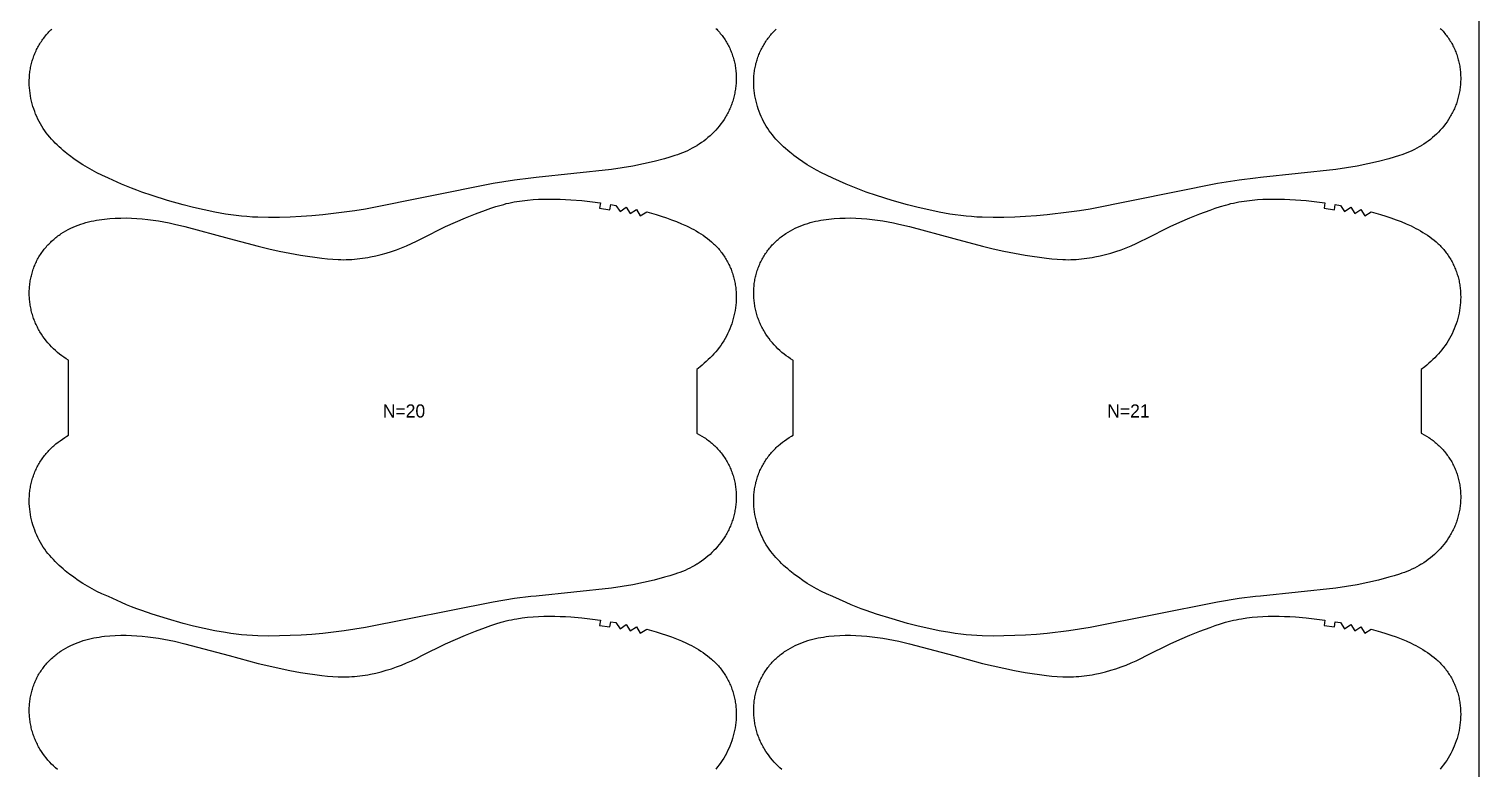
# Model space of a CAD drawing. Header units: inches. Extents: x 1 to 1936, y -76 to 1061.
# Drawn here: x 1384 to 1936, y 206 to 487 of the extents above; entities that cross this region are included whole.
import ezdxf

# ---------------------------------------------------------------- set-up
doc = ezdxf.new("R2010")
doc.units = ezdxf.units.IN

msp = doc.modelspace()

# ---------------------------------------------------------------- linework, layer by layer
at = {"layer": '1'}
for points in [[(1.472, -76.1778), (1936.299, -76.1778), (1936.299, 1060.5025), (1.472, 1060.5025), (1.472, -76.1778)], [(1495.5219, 399.9852), (1497.5751, 399.7674), (1499.6325, 399.6002), (1501.6929, 399.4949), (1502.7239, 399.469), (1503.755, 399.4628), (1504.7862, 399.4776), (1505.817, 399.5132), (1506.8471, 399.5693), (1507.8761, 399.6455), (1508.9035, 399.7414), (1509.9291, 399.8568), (1510.9522, 399.9913), (1511.9727, 400.1444), (1512.9901, 400.3158), (1514.0042, 400.5051), (1516.0221, 400.9351), (1518.0255, 401.4301), (1520.0134, 401.986), (1521.9844, 402.5994), (1523.9364, 403.2701), (1525.8671, 403.9986), (1527.7741, 404.7855), (1529.6562, 405.6289), (1531.5184, 406.5172), (1533.6049, 407.5625), (1542.5896, 412.0636), (1546.3455, 413.7738), (1550.1475, 415.3806), (1553.9845, 416.8992), (1557.8551, 418.333), (1559.8038, 419.0155), (1561.7642, 419.6622), (1563.7391, 420.2581), (1564.733, 420.5324), (1565.7316, 420.7886), (1566.7353, 421.0251), (1567.7436, 421.2422), (1568.7561, 421.4403), (1569.7722, 421.6199), (1571.8137, 421.9263), (1573.8642, 422.1657), (1575.9201, 422.3428), (1577.9799, 422.4637), (1580.0423, 422.5348), (1582.1059, 422.5625), (1584.1697, 422.552), (1586.2328, 422.5042), (1588.2945, 422.4187), (1590.3542, 422.2952), (1594.4655, 421.9396), (1598.5664, 421.4699), (1601.5565, 421.074), (1601.5577, 421.0738), (1601.2809, 419.09), (1605.1959, 418.5034), (1605.513, 420.4781), (1607.4858, 420.1501), (1609.0915, 417.8323), (1611.4191, 419.4228), (1612.9599, 417.0634), (1615.3303, 418.586), (1616.7961, 416.1803), (1619.2135, 417.6271), (1622.821, 416.6183), (1624.7957, 416.0166), (1626.758, 415.3767), (1628.7046, 414.6922), (1630.632, 413.9566), (1632.5365, 413.1638), (1634.4138, 412.3085), (1635.3408, 411.8559), (1636.2594, 411.386), (1637.1689, 410.898), (1638.0688, 410.3913), (1638.9582, 409.8654), (1639.8354, 409.319), (1640.6984, 408.7509), (1641.545, 408.1601), (1642.3733, 407.5452), (1643.1813, 406.9051), (1643.9668, 406.2386), (1644.3505, 405.895), (1644.7278, 405.5445), (1645.0986, 405.1867), (1645.4626, 404.8219), (1645.8197, 404.4503), (1646.1699, 404.0718), (1646.513, 403.6868), (1646.8489, 403.2954), (1647.1774, 402.8977), (1647.4986, 402.4938), (1647.8122, 402.084), (1648.1181, 401.6683), (1648.4162, 401.247), (1648.7064, 400.8201), (1648.9887, 400.3879), (1649.2628, 399.9504), (1649.5286, 399.5079), (1649.7861, 399.0605), (1650.0351, 398.6083), (1650.2756, 398.1516), (1650.5074, 397.6904), (1650.7306, 397.225), (1650.9449, 396.7555), (1651.1505, 396.2821), (1651.3471, 395.805), (1651.5347, 395.3243), (1651.7133, 394.8402), (1651.8827, 394.3529), (1652.0429, 393.8625), (1652.1938, 393.3693), (1652.3353, 392.8734), (1652.4674, 392.3749), (1652.5901, 391.874), (1652.7031, 391.371), (1652.8065, 390.8659), (1652.9003, 390.359), (1652.9846, 389.8504), (1653.0594, 389.3402), (1653.1249, 388.8288), (1653.1811, 388.3161), (1653.2281, 387.8025), (1653.2659, 387.288), (1653.2946, 386.7729), (1653.3143, 386.2573), (1653.327, 385.2253), (1653.3045, 384.1934), (1653.2474, 383.163), (1653.1562, 382.1353), (1653.0315, 381.1114), (1652.8739, 380.092), (1652.6837, 379.0781), (1652.4617, 378.0705), (1652.2082, 377.0701), (1651.9238, 376.0777), (1651.6091, 375.0941), (1651.2644, 374.1205), (1650.8899, 373.1578), (1650.4857, 372.2075), (1650.0516, 371.2708), (1649.5879, 370.349), (1649.0945, 369.4434), (1648.5713, 368.5552), (1648.0186, 367.6858), (1647.4366, 366.8361), (1646.8268, 366.006), (1646.1912, 365.1949), (1645.5316, 364.4022), (1644.8499, 363.6276), (1644.148, 362.8704), (1643.4278, 362.1302), (1642.6912, 361.4064), (1641.9398, 360.6986), (1641.1746, 360.0062), (1640.3962, 359.3288), (1639.6055, 358.6659), (1638.327, 357.6492), (1638.327, 333.4023), (1638.4749, 333.3278), (1639.3808, 332.8335), (1640.27, 332.3092), (1641.1408, 331.7549), (1641.5689, 331.4667), (1641.9918, 331.171), (1642.4094, 330.8679), (1642.8215, 330.5575), (1643.228, 330.2398), (1643.6285, 329.9147), (1644.0229, 329.5824), (1644.4111, 329.2428), (1644.7929, 328.896), (1645.168, 328.542), (1645.5363, 328.1808), (1645.8977, 327.8126), (1646.2519, 327.4375), (1646.5989, 327.0557), (1646.9385, 326.6672), (1647.2705, 326.2723), (1647.5949, 325.871), (1647.9115, 325.4636), (1648.2201, 325.0501), (1648.5205, 324.6308), (1648.8127, 324.2056), (1649.0965, 323.7749), (1649.3718, 323.3387), (1649.6384, 322.8972), (1649.8962, 322.4505), (1650.1449, 321.9987), (1650.3846, 321.5421), (1650.6152, 321.0808), (1650.8365, 320.615), (1651.0486, 320.1448), (1651.2515, 319.6706), (1651.4451, 319.1925), (1651.6294, 318.7106), (1651.8043, 318.2253), (1651.9699, 317.7366), (1652.126, 317.2449), (1652.2726, 316.7502), (1652.4098, 316.2528), (1652.5375, 315.7528), (1652.6556, 315.2506), (1652.7641, 314.7462), (1652.863, 314.2399), (1652.9523, 313.7319), (1653.0319, 313.2223), (1653.1019, 312.7113), (1653.1625, 312.1991), (1653.2134, 311.6859), (1653.255, 311.1718), (1653.287, 310.6569), (1653.3097, 310.1416), (1653.323, 309.6258), (1653.327, 309.1099), (1653.3217, 308.5939), (1653.3071, 308.078), (1653.2832, 307.5625), (1653.2502, 307.0474), (1653.2081, 306.533), (1653.1568, 306.0194), (1653.0964, 305.5067), (1653.027, 304.9953), (1652.9485, 304.4851), (1652.8609, 303.9764), (1652.7643, 303.4695), (1652.6587, 302.9643), (1652.5441, 302.4612), (1652.4204, 301.9603), (1652.2878, 301.4618), (1652.1462, 300.9658), (1651.9957, 300.4725), (1651.8362, 299.9821), (1651.6677, 299.4947), (1651.4903, 299.0106), (1651.304, 298.5299), (1651.1088, 298.0528), (1650.9048, 297.5794), (1650.692, 297.1099), (1650.4706, 296.6443), (1650.2407, 296.1827), (1650.0026, 295.7253), (1649.7563, 295.2722), (1649.502, 294.8234), (1649.2399, 294.379), (1648.6928, 293.5039), (1648.116, 292.6477), (1647.5109, 291.8111), (1646.8787, 290.995), (1646.2204, 290.2001), (1645.5369, 289.4269), (1644.8292, 288.6761), (1644.098, 287.9482), (1643.3442, 287.2438), (1642.5686, 286.5634), (1641.772, 285.9077), (1640.9554, 285.2772), (1640.1195, 284.6724), (1639.2654, 284.0934), (1638.3941, 283.5404), (1638.327, 283.5005), (1637.5068, 283.0134), (1636.6045, 282.5125), (1635.6883, 282.0377), (1634.7592, 281.5893), (1633.8183, 281.1672), (1632.8667, 280.7712), (1631.9055, 280.3992), (1630.9359, 280.0486), (1629.959, 279.7172), (1627.9882, 279.1017), (1626.0023, 278.5329), (1622.0097, 277.4838), (1617.9917, 276.5456), (1613.9472, 275.7229), (1609.879, 275.0266), (1605.7918, 274.4588), (1577.0636, 271.3904), (1575.1248, 271.16), (1568.8677, 270.4165), (1560.7209, 269.0895), (1512.1524, 259.3978), (1508.0785, 258.738), (1503.9924, 258.1539), (1495.7966, 257.1731), (1491.6859, 256.8049), (1487.5684, 256.5214), (1483.4464, 256.3174), (1479.3209, 256.1941), (1475.1932, 256.16), (1471.0672, 256.2468), (1469.0062, 256.3466), (1466.9475, 256.4869), (1464.8922, 256.6688), (1462.8411, 256.8932), (1460.7951, 257.1602), (1458.7544, 257.4672), (1454.6902, 258.1874), (1450.6495, 259.028), (1446.6312, 259.9694), (1442.6337, 260.9965), (1436.7099, 262.6822), (1430.7743, 264.5492), (1426.8615, 265.8666), (1424.9199, 266.5652), (1422.9934, 267.3017), (1421.0843, 268.0813), (1419.1889, 268.8954), (1414.1675, 271.16), (1411.6604, 272.2907), (1409.8022, 273.1872), (1407.9705, 274.1337), (1407.0673, 274.6306), (1406.1731, 275.1437), (1404.4112, 276.2162), (1402.6846, 277.3464), (1400.9929, 278.5294), (1399.3369, 279.762), (1399, 280.0298), (1397.7214, 281.0464), (1396.9308, 281.7094), (1396.1524, 282.3868), (1395.3872, 283.0792), (1394.6358, 283.787), (1393.8991, 284.5108), (1393.1789, 285.251), (1392.4771, 286.0082), (1391.7954, 286.7828), (1391.1358, 287.5754), (1390.5002, 288.3866), (1389.8904, 289.2167), (1389.3084, 290.0664), (1388.7556, 290.9358), (1388.2325, 291.8239), (1387.7391, 292.7296), (1387.2753, 293.6514), (1386.8413, 294.5881), (1386.4371, 295.5384), (1386.0626, 296.501), (1385.7179, 297.4747), (1385.4032, 298.4582), (1385.1188, 299.4507), (1384.8653, 300.4511), (1384.6432, 301.4587), (1384.4531, 302.4726), (1384.2955, 303.492), (1384.1708, 304.5159), (1384.0796, 305.5436), (1384.0225, 306.574), (1384, 307.6059), (1384.0127, 308.6379), (1384.0324, 309.1535), (1384.0611, 309.6686), (1384.0989, 310.1831), (1384.1459, 310.6967), (1384.2021, 311.2093), (1384.2676, 311.7208), (1384.3424, 312.2309), (1384.4267, 312.7396), (1384.5205, 313.2465), (1384.6239, 313.7516), (1384.7369, 314.2546), (1384.8595, 314.7555), (1384.9917, 315.2539), (1385.1332, 315.7499), (1385.2841, 316.2431), (1385.4443, 316.7335), (1385.6137, 317.2208), (1385.7923, 317.7049), (1385.9799, 318.1856), (1386.1765, 318.6627), (1386.382, 319.1361), (1386.5964, 319.6056), (1386.8196, 320.071), (1387.0514, 320.5322), (1387.2919, 320.9889), (1387.5409, 321.4411), (1387.7984, 321.8885), (1388.0642, 322.331), (1388.3383, 322.7685), (1388.6205, 323.2007), (1388.9108, 323.6275), (1389.2089, 324.0489), (1389.5148, 324.4645), (1389.8284, 324.8744), (1390.1495, 325.2782), (1390.4781, 325.676), (1390.814, 326.0674), (1391.1571, 326.4524), (1391.5072, 326.8309), (1391.8644, 327.2025), (1392.2284, 327.5673), (1392.5991, 327.925), (1392.9765, 328.2756), (1393.3602, 328.6192), (1394.1457, 329.2857), (1394.9536, 329.9258), (1395.7819, 330.5406), (1396.6286, 331.1315), (1397.4916, 331.6995), (1398.3688, 332.246), (1399, 332.6192), (1399, 361.1199), (1398.9328, 361.1598), (1398.0616, 361.7128), (1397.2075, 362.2918), (1396.3716, 362.8966), (1395.555, 363.5271), (1394.7584, 364.1829), (1393.9828, 364.8632), (1393.229, 365.5676), (1392.4978, 366.2955), (1391.7901, 367.0463), (1391.1066, 367.8195), (1390.4483, 368.6144), (1389.816, 369.4305), (1389.2109, 370.2671), (1388.6342, 371.1233), (1388.0871, 371.9984), (1387.8249, 372.4428), (1387.5707, 372.8916), (1387.3244, 373.3448), (1387.0863, 373.8022), (1386.8564, 374.2637), (1386.635, 374.7293), (1386.4222, 375.1988), (1386.2181, 375.6722), (1386.0229, 376.1493), (1385.8367, 376.63), (1385.6593, 377.1141), (1385.4908, 377.6015), (1385.3313, 378.0919), (1385.1808, 378.5852), (1385.0392, 379.0812), (1384.9065, 379.5797), (1384.7829, 380.0806), (1384.6683, 380.5837), (1384.5627, 381.0889), (1384.4661, 381.5959), (1384.3785, 382.1045), (1384.3, 382.6147), (1384.2306, 383.1262), (1384.1702, 383.6388), (1384.1189, 384.1524), (1384.0768, 384.6668), (1384.0437, 385.1819), (1384.0199, 385.6975), (1384.0053, 386.2133), (1384, 386.7293), (1384.004, 387.2452), (1384.0173, 387.761), (1384.0399, 388.2764), (1384.072, 388.7912), (1384.1135, 389.3053), (1384.1645, 389.8186), (1384.225, 390.3307), (1384.2951, 390.8417), (1384.3747, 391.3513), (1384.464, 391.8593), (1384.5629, 392.3656), (1384.6714, 392.87), (1384.7895, 393.3722), (1384.9172, 393.8722), (1385.0543, 394.3696), (1385.201, 394.8643), (1385.3571, 395.356), (1385.5227, 395.8447), (1385.6976, 396.3301), (1385.8819, 396.8119), (1386.0755, 397.29), (1386.2783, 397.7643), (1386.4905, 398.2344), (1386.7118, 398.7002), (1386.9424, 399.1615), (1387.182, 399.6182), (1387.4308, 400.0699), (1387.6886, 400.5166), (1387.9552, 400.9581), (1388.2304, 401.3943), (1388.5142, 401.825), (1388.8065, 402.2502), (1389.1069, 402.6695), (1389.4155, 403.083), (1389.7321, 403.4904), (1390.0564, 403.8917), (1390.3885, 404.2866), (1390.7281, 404.6751), (1391.0751, 405.0569), (1391.4293, 405.432), (1391.7907, 405.8002), (1392.159, 406.1614), (1392.5341, 406.5154), (1392.9158, 406.8622), (1393.304, 407.2018), (1393.6985, 407.5341), (1394.099, 407.8592), (1394.5054, 408.1769), (1394.9176, 408.4873), (1395.3352, 408.7904), (1395.7581, 409.0861), (1396.1862, 409.3743), (1397.057, 409.9286), (1397.9462, 410.453), (1398.8521, 410.9472), (1399.7734, 411.4113), (1400.7089, 411.8455), (1401.6574, 412.2504), (1402.6178, 412.6264), (1403.5891, 412.974), (1404.57, 413.2937), (1405.5594, 413.5859), (1406.5562, 413.8512), (1407.5594, 414.0901), (1408.5683, 414.3038), (1409.582, 414.4936), (1410.6001, 414.6608), (1411.6218, 414.8067), (1412.6464, 414.9326), (1414.702, 415.1295), (1416.7622, 415.2606), (1418.8247, 415.3286), (1420.8879, 415.3348), (1422.9502, 415.2806), (1425.0101, 415.1677), (1427.0667, 415.0002), (1429.1191, 414.7827), (1431.1666, 414.5197), (1433.2082, 414.2149), (1435.243, 413.8683), (1437.2696, 413.4792), (1439.2871, 413.0467), (1443.295, 412.0648), (1460.1772, 407.5625), (1471.2113, 404.6198), (1475.2236, 403.6519), (1479.2527, 402.7563), (1483.2983, 401.939), (1487.3583, 401.1974), (1495.5219, 399.9852)], [(1771.5219, 399.9852), (1773.5751, 399.7674), (1775.6325, 399.6002), (1777.6929, 399.4949), (1778.7239, 399.469), (1779.755, 399.4628), (1780.7862, 399.4776), (1781.817, 399.5132), (1782.8471, 399.5693), (1783.8761, 399.6455), (1784.9035, 399.7414), (1785.9291, 399.8568), (1786.9522, 399.9913), (1787.9727, 400.1444), (1788.9901, 400.3158), (1790.0042, 400.5051), (1792.0221, 400.9351), (1794.0255, 401.4301), (1796.0134, 401.986), (1797.9844, 402.5994), (1799.9364, 403.2701), (1801.8671, 403.9986), (1803.7741, 404.7855), (1805.6562, 405.6289), (1807.5184, 406.5172), (1809.6049, 407.5625), (1818.5896, 412.0636), (1822.3455, 413.7738), (1826.1475, 415.3806), (1829.9845, 416.8992), (1833.8551, 418.333), (1835.8038, 419.0155), (1837.7642, 419.6622), (1839.7391, 420.2581), (1840.733, 420.5324), (1841.7316, 420.7886), (1842.7353, 421.0251), (1843.7436, 421.2422), (1844.7561, 421.4403), (1845.7722, 421.6199), (1847.8137, 421.9263), (1849.8642, 422.1657), (1851.9201, 422.3428), (1853.9799, 422.4637), (1856.0423, 422.5348), (1858.1059, 422.5625), (1860.1697, 422.552), (1862.2328, 422.5042), (1864.2945, 422.4187), (1866.3542, 422.2952), (1870.4655, 421.9396), (1874.5664, 421.4699), (1877.5565, 421.074), (1877.5577, 421.0738), (1877.2809, 419.09), (1881.1959, 418.5034), (1881.513, 420.4781), (1883.4858, 420.1501), (1885.0915, 417.8323), (1887.4191, 419.4228), (1888.9599, 417.0634), (1891.3303, 418.586), (1892.7961, 416.1803), (1895.2135, 417.6271), (1898.821, 416.6183), (1900.7957, 416.0166), (1902.758, 415.3767), (1904.7046, 414.6922), (1906.632, 413.9566), (1908.5365, 413.1638), (1910.4138, 412.3085), (1911.3408, 411.8559), (1912.2594, 411.386), (1913.1689, 410.898), (1914.0688, 410.3913), (1914.9582, 409.8654), (1915.8354, 409.319), (1916.6984, 408.7509), (1917.545, 408.1601), (1918.3733, 407.5452), (1919.1813, 406.9051), (1919.9668, 406.2386), (1920.3505, 405.895), (1920.7278, 405.5445), (1921.0986, 405.1867), (1921.4626, 404.8219), (1921.8197, 404.4503), (1922.1699, 404.0718), (1922.513, 403.6868), (1922.8489, 403.2954), (1923.1774, 402.8977), (1923.4986, 402.4938), (1923.8122, 402.084), (1924.1181, 401.6683), (1924.4162, 401.247), (1924.7064, 400.8201), (1924.9887, 400.3879), (1925.2628, 399.9504), (1925.5286, 399.5079), (1925.7861, 399.0605), (1926.0351, 398.6083), (1926.2756, 398.1516), (1926.5074, 397.6904), (1926.7306, 397.225), (1926.9449, 396.7555), (1927.1505, 396.2821), (1927.3471, 395.805), (1927.5347, 395.3243), (1927.7133, 394.8402), (1927.8827, 394.3529), (1928.0429, 393.8625), (1928.1938, 393.3693), (1928.3353, 392.8734), (1928.4674, 392.3749), (1928.5901, 391.874), (1928.7031, 391.371), (1928.8065, 390.8659), (1928.9003, 390.359), (1928.9846, 389.8504), (1929.0594, 389.3402), (1929.1249, 388.8288), (1929.1811, 388.3161), (1929.2281, 387.8025), (1929.2659, 387.288), (1929.2946, 386.7729), (1929.3143, 386.2573), (1929.327, 385.2253), (1929.3045, 384.1934), (1929.2474, 383.163), (1929.1562, 382.1353), (1929.0315, 381.1114), (1928.8739, 380.092), (1928.6837, 379.0781), (1928.4617, 378.0705), (1928.2082, 377.0701), (1927.9238, 376.0777), (1927.6091, 375.0941), (1927.2644, 374.1205), (1926.8899, 373.1578), (1926.4857, 372.2075), (1926.0516, 371.2708), (1925.5879, 370.349), (1925.0945, 369.4434), (1924.5713, 368.5552), (1924.0186, 367.6858), (1923.4366, 366.8361), (1922.8268, 366.006), (1922.1912, 365.1949), (1921.5316, 364.4022), (1920.8499, 363.6276), (1920.148, 362.8704), (1919.4278, 362.1302), (1918.6912, 361.4064), (1917.9398, 360.6986), (1917.1746, 360.0062), (1916.3962, 359.3288), (1915.6055, 358.6659), (1914.327, 357.6492), (1914.327, 333.4023), (1914.4749, 333.3278), (1915.3808, 332.8335), (1916.27, 332.3092), (1917.1408, 331.7549), (1917.5689, 331.4667), (1917.9918, 331.171), (1918.4094, 330.8679), (1918.8215, 330.5575), (1919.228, 330.2398), (1919.6285, 329.9147), (1920.0229, 329.5824), (1920.4111, 329.2428), (1920.7929, 328.896), (1921.168, 328.542), (1921.5363, 328.1808), (1921.8977, 327.8126), (1922.2519, 327.4375), (1922.5989, 327.0557), (1922.9385, 326.6672), (1923.2705, 326.2723), (1923.5949, 325.871), (1923.9115, 325.4636), (1924.2201, 325.0501), (1924.5205, 324.6308), (1924.8127, 324.2056), (1925.0965, 323.7749), (1925.3718, 323.3387), (1925.6384, 322.8972), (1925.8962, 322.4505), (1926.1449, 321.9987), (1926.3846, 321.5421), (1926.6152, 321.0808), (1926.8365, 320.615), (1927.0486, 320.1448), (1927.2515, 319.6706), (1927.4451, 319.1925), (1927.6294, 318.7106), (1927.8043, 318.2253), (1927.9699, 317.7366), (1928.126, 317.2449), (1928.2726, 316.7502), (1928.4098, 316.2528), (1928.5375, 315.7528), (1928.6556, 315.2506), (1928.7641, 314.7462), (1928.863, 314.2399), (1928.9523, 313.7319), (1929.0319, 313.2223), (1929.1019, 312.7113), (1929.1625, 312.1991), (1929.2134, 311.6859), (1929.255, 311.1718), (1929.287, 310.6569), (1929.3097, 310.1416), (1929.323, 309.6258), (1929.327, 309.1099), (1929.3217, 308.5939), (1929.3071, 308.078), (1929.2832, 307.5625), (1929.2502, 307.0474), (1929.2081, 306.533), (1929.1568, 306.0194), (1929.0964, 305.5067), (1929.027, 304.9953), (1928.9485, 304.4851), (1928.8609, 303.9764), (1928.7643, 303.4695), (1928.6587, 302.9643), (1928.5441, 302.4612), (1928.4204, 301.9603), (1928.2878, 301.4618), (1928.1462, 300.9658), (1927.9957, 300.4725), (1927.8362, 299.9821), (1927.6677, 299.4947), (1927.4903, 299.0106), (1927.304, 298.5299), (1927.1088, 298.0528), (1926.9048, 297.5794), (1926.692, 297.1099), (1926.4706, 296.6443), (1926.2407, 296.1827), (1926.0026, 295.7253), (1925.7563, 295.2722), (1925.502, 294.8234), (1925.2399, 294.379), (1924.6928, 293.5039), (1924.116, 292.6477), (1923.5109, 291.8111), (1922.8787, 290.995), (1922.2204, 290.2001), (1921.5369, 289.4269), (1920.8292, 288.6761), (1920.098, 287.9482), (1919.3442, 287.2438), (1918.5686, 286.5634), (1917.772, 285.9077), (1916.9554, 285.2772), (1916.1195, 284.6724), (1915.2654, 284.0934), (1914.3941, 283.5404), (1914.327, 283.5005), (1913.5068, 283.0134), (1912.6045, 282.5125), (1911.6883, 282.0377), (1910.7592, 281.5893), (1909.8183, 281.1672), (1908.8667, 280.7712), (1907.9055, 280.3992), (1906.9359, 280.0486), (1905.959, 279.7172), (1903.9882, 279.1017), (1902.0023, 278.5329), (1898.0097, 277.4838), (1893.9917, 276.5456), (1889.9472, 275.7229), (1885.879, 275.0266), (1881.7918, 274.4588), (1853.0636, 271.3904), (1851.1248, 271.16), (1844.8677, 270.4165), (1836.7209, 269.0895), (1788.1524, 259.3978), (1784.0785, 258.738), (1779.9924, 258.1539), (1771.7966, 257.1731), (1767.6859, 256.8049), (1763.5684, 256.5214), (1759.4464, 256.3174), (1755.3209, 256.1941), (1751.1932, 256.16), (1747.0672, 256.2468), (1745.0062, 256.3466), (1742.9475, 256.4869), (1740.8922, 256.6688), (1738.8411, 256.8932), (1736.7951, 257.1602), (1734.7544, 257.4672), (1730.6902, 258.1874), (1726.6495, 259.028), (1722.6312, 259.9694), (1718.6337, 260.9965), (1712.7099, 262.6822), (1706.7743, 264.5492), (1702.8615, 265.8666), (1700.9199, 266.5652), (1698.9934, 267.3017), (1697.0843, 268.0813), (1695.1889, 268.8954), (1690.1675, 271.16), (1687.6604, 272.2907), (1685.8022, 273.1872), (1683.9705, 274.1337), (1683.0673, 274.6306), (1682.1731, 275.1437), (1680.4112, 276.2162), (1678.6846, 277.3464), (1676.9929, 278.5294), (1675.3369, 279.762), (1675, 280.0298), (1673.7214, 281.0464), (1672.9308, 281.7094), (1672.1524, 282.3868), (1671.3872, 283.0792), (1670.6358, 283.787), (1669.8991, 284.5108), (1669.1789, 285.251), (1668.4771, 286.0082), (1667.7954, 286.7828), (1667.1358, 287.5754), (1666.5002, 288.3866), (1665.8904, 289.2167), (1665.3084, 290.0664), (1664.7556, 290.9358), (1664.2325, 291.8239), (1663.7391, 292.7296), (1663.2753, 293.6514), (1662.8413, 294.5881), (1662.4371, 295.5384), (1662.0626, 296.501), (1661.7179, 297.4747), (1661.4032, 298.4582), (1661.1188, 299.4507), (1660.8653, 300.4511), (1660.6432, 301.4587), (1660.4531, 302.4726), (1660.2955, 303.492), (1660.1708, 304.5159), (1660.0796, 305.5436), (1660.0225, 306.574), (1660, 307.6059), (1660.0127, 308.6379), (1660.0324, 309.1535), (1660.0611, 309.6686), (1660.0989, 310.1831), (1660.1459, 310.6967), (1660.2021, 311.2093), (1660.2676, 311.7208), (1660.3424, 312.2309), (1660.4267, 312.7396), (1660.5205, 313.2465), (1660.6239, 313.7516), (1660.7369, 314.2546), (1660.8595, 314.7555), (1660.9917, 315.2539), (1661.1332, 315.7499), (1661.2841, 316.2431), (1661.4443, 316.7335), (1661.6137, 317.2208), (1661.7923, 317.7049), (1661.9799, 318.1856), (1662.1765, 318.6627), (1662.382, 319.1361), (1662.5964, 319.6056), (1662.8196, 320.071), (1663.0514, 320.5322), (1663.2919, 320.9889), (1663.5409, 321.4411), (1663.7984, 321.8885), (1664.0642, 322.331), (1664.3383, 322.7685), (1664.6205, 323.2007), (1664.9108, 323.6275), (1665.2089, 324.0489), (1665.5148, 324.4645), (1665.8284, 324.8744), (1666.1495, 325.2782), (1666.4781, 325.676), (1666.814, 326.0674), (1667.1571, 326.4524), (1667.5072, 326.8309), (1667.8644, 327.2025), (1668.2284, 327.5673), (1668.5991, 327.925), (1668.9765, 328.2756), (1669.3602, 328.6192), (1670.1457, 329.2857), (1670.9536, 329.9258), (1671.7819, 330.5406), (1672.6286, 331.1315), (1673.4916, 331.6995), (1674.3688, 332.246), (1675, 332.6192), (1675, 361.1199), (1674.9328, 361.1598), (1674.0616, 361.7128), (1673.2075, 362.2918), (1672.3716, 362.8966), (1671.555, 363.5271), (1670.7584, 364.1829), (1669.9828, 364.8632), (1669.229, 365.5676), (1668.4978, 366.2955), (1667.7901, 367.0463), (1667.1066, 367.8195), (1666.4483, 368.6144), (1665.816, 369.4305), (1665.2109, 370.2671), (1664.6342, 371.1233), (1664.0871, 371.9984), (1663.8249, 372.4428), (1663.5707, 372.8916), (1663.3244, 373.3448), (1663.0863, 373.8022), (1662.8564, 374.2637), (1662.635, 374.7293), (1662.4222, 375.1988), (1662.2181, 375.6722), (1662.0229, 376.1493), (1661.8367, 376.63), (1661.6593, 377.1141), (1661.4908, 377.6015), (1661.3313, 378.0919), (1661.1808, 378.5852), (1661.0392, 379.0812), (1660.9065, 379.5797), (1660.7829, 380.0806), (1660.6683, 380.5837), (1660.5627, 381.0889), (1660.4661, 381.5959), (1660.3785, 382.1045), (1660.3, 382.6147), (1660.2306, 383.1262), (1660.1702, 383.6388), (1660.1189, 384.1524), (1660.0768, 384.6668), (1660.0437, 385.1819), (1660.0199, 385.6975), (1660.0053, 386.2133), (1660, 386.7293), (1660.004, 387.2452), (1660.0173, 387.761), (1660.0399, 388.2764), (1660.072, 388.7912), (1660.1135, 389.3053), (1660.1645, 389.8186), (1660.225, 390.3307), (1660.2951, 390.8417), (1660.3747, 391.3513), (1660.464, 391.8593), (1660.5629, 392.3656), (1660.6714, 392.87), (1660.7895, 393.3722), (1660.9172, 393.8722), (1661.0543, 394.3696), (1661.201, 394.8643), (1661.3571, 395.356), (1661.5227, 395.8447), (1661.6976, 396.3301), (1661.8819, 396.8119), (1662.0755, 397.29), (1662.2783, 397.7643), (1662.4905, 398.2344), (1662.7118, 398.7002), (1662.9424, 399.1615), (1663.182, 399.6182), (1663.4308, 400.0699), (1663.6886, 400.5166), (1663.9552, 400.9581), (1664.2304, 401.3943), (1664.5142, 401.825), (1664.8065, 402.2502), (1665.1069, 402.6695), (1665.4155, 403.083), (1665.7321, 403.4904), (1666.0564, 403.8917), (1666.3885, 404.2866), (1666.7281, 404.6751), (1667.0751, 405.0569), (1667.4293, 405.432), (1667.7907, 405.8002), (1668.159, 406.1614), (1668.5341, 406.5154), (1668.9158, 406.8622), (1669.304, 407.2018), (1669.6985, 407.5341), (1670.099, 407.8592), (1670.5054, 408.1769), (1670.9176, 408.4873), (1671.3352, 408.7904), (1671.7581, 409.0861), (1672.1862, 409.3743), (1673.057, 409.9286), (1673.9462, 410.453), (1674.8521, 410.9472), (1675.7734, 411.4113), (1676.7089, 411.8455), (1677.6574, 412.2504), (1678.6178, 412.6264), (1679.5891, 412.974), (1680.57, 413.2937), (1681.5594, 413.5859), (1682.5562, 413.8512), (1683.5594, 414.0901), (1684.5683, 414.3038), (1685.582, 414.4936), (1686.6001, 414.6608), (1687.6218, 414.8067), (1688.6464, 414.9326), (1690.702, 415.1295), (1692.7622, 415.2606), (1694.8247, 415.3286), (1696.8879, 415.3348), (1698.9502, 415.2806), (1701.0101, 415.1677), (1703.0667, 415.0002), (1705.1191, 414.7827), (1707.1666, 414.5197), (1709.2082, 414.2149), (1711.243, 413.8683), (1713.2696, 413.4792), (1715.2871, 413.0467), (1719.295, 412.0648), (1736.1772, 407.5625), (1747.2113, 404.6198), (1751.2236, 403.6519), (1755.2527, 402.7563), (1759.2983, 401.939), (1763.3583, 401.1974), (1771.5219, 399.9852)]]:
    msp.add_lwpolyline(points, close=True, dxfattribs=at)
for points in [[(1645.5363, 487.5408), (1645.8977, 487.1726), (1646.2519, 486.7975), (1646.5989, 486.4157), (1646.9385, 486.0272), (1647.2705, 485.6323), (1647.5949, 485.231), (1647.9115, 484.8236), (1648.2201, 484.4101), (1648.5205, 483.9908), (1648.8127, 483.5656), (1649.0965, 483.1349), (1649.3718, 482.6987), (1649.6384, 482.2572), (1649.8962, 481.8105), (1650.1449, 481.3587), (1650.3846, 480.9021), (1650.6152, 480.4408), (1650.8365, 479.975), (1651.0486, 479.5048), (1651.2515, 479.0306), (1651.4451, 478.5525), (1651.6294, 478.0706), (1651.8043, 477.5853), (1651.9699, 477.0966), (1652.126, 476.6049), (1652.2726, 476.1102), (1652.4098, 475.6128), (1652.5375, 475.1128), (1652.6556, 474.6106), (1652.7641, 474.1062), (1652.863, 473.5999), (1652.9523, 473.0919), (1653.0319, 472.5823), (1653.1019, 472.0713), (1653.1625, 471.5591), (1653.2134, 471.0459), (1653.255, 470.5318), (1653.287, 470.0169), (1653.3097, 469.5016), (1653.323, 468.9858), (1653.327, 468.4699), (1653.3217, 467.9539), (1653.3071, 467.438), (1653.2832, 466.9225), (1653.2502, 466.4074), (1653.2081, 465.893), (1653.1568, 465.3794), (1653.0964, 464.8667), (1653.027, 464.3553), (1652.9485, 463.8451), (1652.8609, 463.3364), (1652.7643, 462.8295), (1652.6587, 462.3243), (1652.5441, 461.8212), (1652.4204, 461.3203), (1652.2878, 460.8218), (1652.1462, 460.3258), (1651.9957, 459.8325), (1651.8362, 459.3421), (1651.6677, 458.8547), (1651.4903, 458.3706), (1651.304, 457.8899), (1651.1088, 457.4128), (1650.9048, 456.9394), (1650.692, 456.4699), (1650.4706, 456.0043), (1650.2407, 455.5427), (1650.0026, 455.0853), (1649.7563, 454.6322), (1649.502, 454.1834), (1649.2399, 453.739), (1648.6928, 452.8639), (1648.116, 452.0077), (1647.5109, 451.1711), (1646.8787, 450.355), (1646.2204, 449.5601), (1645.5369, 448.7869), (1644.8292, 448.0361), (1644.098, 447.3082), (1643.3442, 446.6038), (1642.5686, 445.9234), (1641.772, 445.2677), (1640.9554, 444.6372), (1640.1195, 444.0324), (1639.2654, 443.4534), (1638.3941, 442.9004), (1638.327, 442.8605), (1637.5068, 442.3734), (1636.6045, 441.8725), (1635.6883, 441.3977), (1634.7592, 440.9493), (1633.8183, 440.5272), (1632.8667, 440.1312), (1631.9055, 439.7592), (1630.9359, 439.4086), (1629.959, 439.0772), (1627.9882, 438.4617), (1626.0023, 437.8929), (1622.0097, 436.8438), (1617.9917, 435.9056), (1613.9472, 435.0829), (1609.879, 434.3866), (1605.7918, 433.8188), (1577.0636, 430.7504), (1575.1248, 430.52), (1568.8677, 429.7765), (1560.7209, 428.4495), (1512.1524, 418.7578), (1508.0785, 418.098), (1503.9924, 417.5139), (1495.7966, 416.5331), (1491.6859, 416.1649), (1487.5684, 415.8814), (1483.4464, 415.6774), (1479.3209, 415.5541), (1475.1932, 415.52), (1471.0672, 415.6068), (1469.0062, 415.7066), (1466.9475, 415.8469), (1464.8922, 416.0288), (1462.8411, 416.2532), (1460.7951, 416.5202), (1458.7544, 416.8272), (1454.6902, 417.5474), (1450.6495, 418.388), (1446.6312, 419.3294), (1442.6337, 420.3565), (1436.7099, 422.0422), (1430.7743, 423.9092), (1426.8615, 425.2266), (1424.9199, 425.9252), (1422.9934, 426.6617), (1421.0843, 427.4413), (1419.1889, 428.2554), (1414.1675, 430.52), (1411.6604, 431.6507), (1409.8022, 432.5472), (1407.9705, 433.4937), (1407.0673, 433.9906), (1406.1731, 434.5037), (1404.4112, 435.5762), (1402.6846, 436.7064), (1400.9929, 437.8894), (1399.3369, 439.122), (1399, 439.3898), (1397.7214, 440.4064), (1396.9308, 441.0694), (1396.1524, 441.7468), (1395.3872, 442.4392), (1394.6358, 443.147), (1393.8991, 443.8708), (1393.1789, 444.611), (1392.4771, 445.3682), (1391.7954, 446.1428), (1391.1358, 446.9354), (1390.5002, 447.7466), (1389.8904, 448.5767), (1389.3084, 449.4264), (1388.7556, 450.2958), (1388.2325, 451.1839), (1387.7391, 452.0896), (1387.2753, 453.0114), (1386.8413, 453.9481), (1386.4371, 454.8984), (1386.0626, 455.861), (1385.7179, 456.8347), (1385.4032, 457.8182), (1385.1188, 458.8107), (1384.8653, 459.8111), (1384.6432, 460.8187), (1384.4531, 461.8326), (1384.2955, 462.852), (1384.1708, 463.8759), (1384.0796, 464.9036), (1384.0225, 465.934), (1384, 466.9659), (1384.0127, 467.9979), (1384.0324, 468.5135), (1384.0611, 469.0286), (1384.0989, 469.5431), (1384.1459, 470.0567), (1384.2021, 470.5693), (1384.2676, 471.0808), (1384.3424, 471.5909), (1384.4267, 472.0996), (1384.5205, 472.6065), (1384.6239, 473.1116), (1384.7369, 473.6146), (1384.8595, 474.1155), (1384.9917, 474.6139), (1385.1332, 475.1099), (1385.2841, 475.6031), (1385.4443, 476.0935), (1385.6137, 476.5808), (1385.7923, 477.0649), (1385.9799, 477.5456), (1386.1765, 478.0227), (1386.382, 478.4961), (1386.5964, 478.9656), (1386.8196, 479.431), (1387.0514, 479.8922), (1387.2919, 480.3489), (1387.5409, 480.8011), (1387.7984, 481.2485), (1388.0642, 481.691), (1388.3383, 482.1285), (1388.6205, 482.5607), (1388.9108, 482.9875), (1389.2089, 483.4089), (1389.5148, 483.8245), (1389.8284, 484.2344), (1390.1495, 484.6382), (1390.4781, 485.036), (1390.814, 485.4274), (1391.1571, 485.8124), (1391.5072, 486.1909), (1391.8644, 486.5625), (1392.2284, 486.9273), (1392.5991, 487.285)], [(1921.5363, 487.5408), (1921.8977, 487.1726), (1922.2519, 486.7975), (1922.5989, 486.4157), (1922.9385, 486.0272), (1923.2705, 485.6323), (1923.5949, 485.231), (1923.9115, 484.8236), (1924.2201, 484.4101), (1924.5205, 483.9908), (1924.8127, 483.5656), (1925.0965, 483.1349), (1925.3718, 482.6987), (1925.6384, 482.2572), (1925.8962, 481.8105), (1926.1449, 481.3587), (1926.3846, 480.9021), (1926.6152, 480.4408), (1926.8365, 479.975), (1927.0486, 479.5048), (1927.2515, 479.0306), (1927.4451, 478.5525), (1927.6294, 478.0706), (1927.8043, 477.5853), (1927.9699, 477.0966), (1928.126, 476.6049), (1928.2726, 476.1102), (1928.4098, 475.6128), (1928.5375, 475.1128), (1928.6556, 474.6106), (1928.7641, 474.1062), (1928.863, 473.5999), (1928.9523, 473.0919), (1929.0319, 472.5823), (1929.1019, 472.0713), (1929.1625, 471.5591), (1929.2134, 471.0459), (1929.255, 470.5318), (1929.287, 470.0169), (1929.3097, 469.5016), (1929.323, 468.9858), (1929.327, 468.4699), (1929.3217, 467.9539), (1929.3071, 467.438), (1929.2832, 466.9225), (1929.2502, 466.4074), (1929.2081, 465.893), (1929.1568, 465.3794), (1929.0964, 464.8667), (1929.027, 464.3553), (1928.9485, 463.8451), (1928.8609, 463.3364), (1928.7643, 462.8295), (1928.6587, 462.3243), (1928.5441, 461.8212), (1928.4204, 461.3203), (1928.2878, 460.8218), (1928.1462, 460.3258), (1927.9957, 459.8325), (1927.8362, 459.3421), (1927.6677, 458.8547), (1927.4903, 458.3706), (1927.304, 457.8899), (1927.1088, 457.4128), (1926.9048, 456.9394), (1926.692, 456.4699), (1926.4706, 456.0043), (1926.2407, 455.5427), (1926.0026, 455.0853), (1925.7563, 454.6322), (1925.502, 454.1834), (1925.2399, 453.739), (1924.6928, 452.8639), (1924.116, 452.0077), (1923.5109, 451.1711), (1922.8787, 450.355), (1922.2204, 449.5601), (1921.5369, 448.7869), (1920.8292, 448.0361), (1920.098, 447.3082), (1919.3442, 446.6038), (1918.5686, 445.9234), (1917.772, 445.2677), (1916.9554, 444.6372), (1916.1195, 444.0324), (1915.2654, 443.4534), (1914.3941, 442.9004), (1914.327, 442.8605), (1913.5068, 442.3734), (1912.6045, 441.8725), (1911.6883, 441.3977), (1910.7592, 440.9493), (1909.8183, 440.5272), (1908.8667, 440.1312), (1907.9055, 439.7592), (1906.9359, 439.4086), (1905.959, 439.0772), (1903.9882, 438.4617), (1902.0023, 437.8929), (1898.0097, 436.8438), (1893.9917, 435.9056), (1889.9472, 435.0829), (1885.879, 434.3866), (1881.7918, 433.8188), (1853.0636, 430.7504), (1851.1248, 430.52), (1844.8677, 429.7765), (1836.7209, 428.4495), (1788.1524, 418.7578), (1784.0785, 418.098), (1779.9924, 417.5139), (1771.7966, 416.5331), (1767.6859, 416.1649), (1763.5684, 415.8814), (1759.4464, 415.6774), (1755.3209, 415.5541), (1751.1932, 415.52), (1747.0672, 415.6068), (1745.0062, 415.7066), (1742.9475, 415.8469), (1740.8922, 416.0288), (1738.8411, 416.2532), (1736.7951, 416.5202), (1734.7544, 416.8272), (1730.6902, 417.5474), (1726.6495, 418.388), (1722.6312, 419.3294), (1718.6337, 420.3565), (1712.7099, 422.0422), (1706.7743, 423.9092), (1702.8615, 425.2266), (1700.9199, 425.9252), (1698.9934, 426.6617), (1697.0843, 427.4413), (1695.1889, 428.2554), (1690.1675, 430.52), (1687.6604, 431.6507), (1685.8022, 432.5472), (1683.9705, 433.4937), (1683.0673, 433.9906), (1682.1731, 434.5037), (1680.4112, 435.5762), (1678.6846, 436.7064), (1676.9929, 437.8894), (1675.3369, 439.122), (1675, 439.3898), (1673.7214, 440.4064), (1672.9308, 441.0694), (1672.1524, 441.7468), (1671.3872, 442.4392), (1670.6358, 443.147), (1669.8991, 443.8708), (1669.1789, 444.611), (1668.4771, 445.3682), (1667.7954, 446.1428), (1667.1358, 446.9354), (1666.5002, 447.7466), (1665.8904, 448.5767), (1665.3084, 449.4264), (1664.7556, 450.2958), (1664.2325, 451.1839), (1663.7391, 452.0896), (1663.2753, 453.0114), (1662.8413, 453.9481), (1662.4371, 454.8984), (1662.0626, 455.861), (1661.7179, 456.8347), (1661.4032, 457.8182), (1661.1188, 458.8107), (1660.8653, 459.8111), (1660.6432, 460.8187), (1660.4531, 461.8326), (1660.2955, 462.852), (1660.1708, 463.8759), (1660.0796, 464.9036), (1660.0225, 465.934), (1660, 466.9659), (1660.0127, 467.9979), (1660.0324, 468.5135), (1660.0611, 469.0286), (1660.0989, 469.5431), (1660.1459, 470.0567), (1660.2021, 470.5693), (1660.2676, 471.0808), (1660.3424, 471.5909), (1660.4267, 472.0996), (1660.5205, 472.6065), (1660.6239, 473.1116), (1660.7369, 473.6146), (1660.8595, 474.1155), (1660.9917, 474.6139), (1661.1332, 475.1099), (1661.2841, 475.6031), (1661.4443, 476.0935), (1661.6137, 476.5808), (1661.7923, 477.0649), (1661.9799, 477.5456), (1662.1765, 478.0227), (1662.382, 478.4961), (1662.5964, 478.9656), (1662.8196, 479.431), (1663.0514, 479.8922), (1663.2919, 480.3489), (1663.5409, 480.8011), (1663.7984, 481.2485), (1664.0642, 481.691), (1664.3383, 482.1285), (1664.6205, 482.5607), (1664.9108, 482.9875), (1665.2089, 483.4089), (1665.5148, 483.8245), (1665.8284, 484.2344), (1666.1495, 484.6382), (1666.4781, 485.036), (1666.814, 485.4274), (1667.1571, 485.8124), (1667.5072, 486.1909), (1667.8644, 486.5625), (1668.2284, 486.9273), (1668.5991, 487.285)], [(1394.7584, 205.3229), (1393.9828, 206.0032), (1393.229, 206.7076), (1392.4978, 207.4355), (1391.7901, 208.1863), (1391.1066, 208.9595), (1390.4483, 209.7544), (1389.816, 210.5705), (1389.2109, 211.4071), (1388.6342, 212.2633), (1388.0871, 213.1384), (1387.8249, 213.5828), (1387.5707, 214.0316), (1387.3244, 214.4848), (1387.0863, 214.9422), (1386.8564, 215.4037), (1386.635, 215.8693), (1386.4222, 216.3388), (1386.2181, 216.8122), (1386.0229, 217.2893), (1385.8367, 217.77), (1385.6593, 218.2541), (1385.4908, 218.7415), (1385.3313, 219.2319), (1385.1808, 219.7252), (1385.0392, 220.2212), (1384.9065, 220.7197), (1384.7829, 221.2206), (1384.6683, 221.7237), (1384.5627, 222.2289), (1384.4661, 222.7359), (1384.3785, 223.2445), (1384.3, 223.7547), (1384.2306, 224.2662), (1384.1702, 224.7788), (1384.1189, 225.2924), (1384.0768, 225.8068), (1384.0437, 226.3219), (1384.0199, 226.8375), (1384.0053, 227.3533), (1384, 227.8693), (1384.004, 228.3852), (1384.0173, 228.901), (1384.0399, 229.4164), (1384.072, 229.9312), (1384.1135, 230.4453), (1384.1645, 230.9586), (1384.225, 231.4707), (1384.2951, 231.9817), (1384.3747, 232.4913), (1384.464, 232.9993), (1384.5629, 233.5056), (1384.6714, 234.01), (1384.7895, 234.5122), (1384.9172, 235.0122), (1385.0543, 235.5096), (1385.201, 236.0043), (1385.3571, 236.496), (1385.5227, 236.9847), (1385.6976, 237.4701), (1385.8819, 237.9519), (1386.0755, 238.43), (1386.2783, 238.9043), (1386.4905, 239.3744), (1386.7118, 239.8402), (1386.9424, 240.3015), (1387.182, 240.7582), (1387.4308, 241.2099), (1387.6886, 241.6566), (1387.9552, 242.0981), (1388.2304, 242.5343), (1388.5142, 242.965), (1388.8065, 243.3902), (1389.1069, 243.8095), (1389.4155, 244.223), (1389.7321, 244.6304), (1390.0564, 245.0317), (1390.3885, 245.4266), (1390.7281, 245.8151), (1391.0751, 246.1969), (1391.4293, 246.572), (1391.7907, 246.9402), (1392.159, 247.3014), (1392.5341, 247.6554), (1392.9158, 248.0022), (1393.304, 248.3418), (1393.6985, 248.6741), (1394.099, 248.9992), (1394.5054, 249.3169), (1394.9176, 249.6273), (1395.3352, 249.9304), (1395.7581, 250.2261), (1396.1862, 250.5143), (1397.057, 251.0686), (1397.9462, 251.593), (1398.8521, 252.0872), (1399.7734, 252.5513), (1400.7089, 252.9855), (1401.6574, 253.3904), (1402.6178, 253.7664), (1403.5891, 254.114), (1404.57, 254.4337), (1405.5594, 254.7259), (1406.5562, 254.9912), (1407.5594, 255.2301), (1408.5683, 255.4438), (1409.582, 255.6336), (1410.6001, 255.8008), (1411.6218, 255.9467), (1412.6464, 256.0726), (1414.702, 256.2695), (1416.7622, 256.4006), (1418.8247, 256.4686), (1420.8879, 256.4748), (1422.9502, 256.4206), (1425.0101, 256.3077), (1427.0667, 256.1402), (1429.1191, 255.9227), (1431.1666, 255.6597), (1433.2082, 255.3549), (1435.243, 255.0083), (1437.2696, 254.6192), (1439.2871, 254.1867), (1443.295, 253.2048), (1460.1772, 248.7025), (1471.2113, 245.7598), (1475.2236, 244.7919), (1479.2527, 243.8963), (1483.2983, 243.079), (1487.3583, 242.3374), (1495.5219, 241.1252), (1495.5219, 241.1252), (1497.5751, 240.9074), (1499.6325, 240.7402), (1501.6929, 240.6349), (1502.7239, 240.609), (1503.755, 240.6028), (1504.7862, 240.6176), (1505.817, 240.6532), (1506.8471, 240.7093), (1507.8761, 240.7855), (1508.9035, 240.8814), (1509.9291, 240.9968), (1510.9522, 241.1313), (1511.9727, 241.2844), (1512.9901, 241.4558), (1514.0042, 241.6451), (1516.0221, 242.0751), (1518.0255, 242.5701), (1520.0134, 243.126), (1521.9844, 243.7394), (1523.9364, 244.4101), (1525.8671, 245.1386), (1527.7741, 245.9255), (1529.6562, 246.7689), (1531.5184, 247.6572), (1533.6049, 248.7025), (1542.5896, 253.2036), (1546.3455, 254.9138), (1550.1475, 256.5206), (1553.9845, 258.0392), (1557.8551, 259.473), (1559.8038, 260.1555), (1561.7642, 260.8022), (1563.7391, 261.3981), (1564.733, 261.6724), (1565.7316, 261.9286), (1566.7353, 262.1651), (1567.7436, 262.3822), (1568.7561, 262.5803), (1569.7722, 262.7599), (1571.8137, 263.0663), (1573.8642, 263.3057), (1575.9201, 263.4828), (1577.9799, 263.6037), (1580.0423, 263.6748), (1582.1059, 263.7025), (1584.1697, 263.692), (1586.2328, 263.6442), (1588.2945, 263.5587), (1590.3542, 263.4352), (1594.4655, 263.0796), (1598.5664, 262.6099), (1601.5565, 262.214), (1601.5577, 262.2138), (1601.2809, 260.23), (1605.1959, 259.6434), (1605.513, 261.6181), (1607.4858, 261.2901), (1609.0915, 258.9723), (1611.4191, 260.5628), (1612.9599, 258.2034), (1615.3303, 259.726), (1616.7961, 257.3203), (1619.2135, 258.7671), (1622.821, 257.7583), (1624.7957, 257.1566), (1626.758, 256.5167), (1628.7046, 255.8322), (1630.632, 255.0966), (1632.5365, 254.3038), (1634.4138, 253.4485), (1635.3408, 252.9959), (1636.2594, 252.526), (1637.1689, 252.038), (1638.0688, 251.5313), (1638.9582, 251.0054), (1639.8354, 250.459), (1640.6984, 249.8909), (1641.545, 249.3001), (1642.3733, 248.6852), (1643.1813, 248.0451), (1643.9668, 247.3786), (1644.3505, 247.035), (1644.7278, 246.6845), (1645.0986, 246.3267), (1645.4626, 245.9619), (1645.8197, 245.5903), (1646.1699, 245.2118), (1646.513, 244.8268), (1646.8489, 244.4354), (1647.1774, 244.0377), (1647.4986, 243.6338), (1647.8122, 243.224), (1648.1181, 242.8083), (1648.4162, 242.387), (1648.7064, 241.9601), (1648.9887, 241.5279), (1649.2628, 241.0904), (1649.5286, 240.6479), (1649.7861, 240.2005), (1650.0351, 239.7483), (1650.2756, 239.2916), (1650.5074, 238.8304), (1650.7306, 238.365), (1650.9449, 237.8955), (1651.1505, 237.4221), (1651.3471, 236.945), (1651.5347, 236.4643), (1651.7133, 235.9802), (1651.8827, 235.4929), (1652.0429, 235.0025), (1652.1938, 234.5093), (1652.3353, 234.0134), (1652.4674, 233.5149), (1652.5901, 233.014), (1652.7031, 232.511), (1652.8065, 232.0059), (1652.9003, 231.499), (1652.9846, 230.9904), (1653.0594, 230.4802), (1653.1249, 229.9688), (1653.1811, 229.4561), (1653.2281, 228.9425), (1653.2659, 228.428), (1653.2946, 227.9129), (1653.3143, 227.3973), (1653.327, 226.3653), (1653.3045, 225.3334), (1653.2474, 224.303), (1653.1562, 223.2753), (1653.0315, 222.2514), (1652.8739, 221.232), (1652.6837, 220.2181), (1652.4617, 219.2105), (1652.2082, 218.2101), (1651.9238, 217.2177), (1651.6091, 216.2341), (1651.2644, 215.2605), (1650.8899, 214.2978), (1650.4857, 213.3475), (1650.0516, 212.4108), (1649.5879, 211.489), (1649.0945, 210.5834), (1648.5713, 209.6952), (1648.0186, 208.8258), (1647.4366, 207.9761), (1646.8268, 207.146), (1646.1912, 206.3349), (1645.5316, 205.5422)], [(1670.7584, 205.3229), (1669.9828, 206.0032), (1669.229, 206.7076), (1668.4978, 207.4355), (1667.7901, 208.1863), (1667.1066, 208.9595), (1666.4483, 209.7544), (1665.816, 210.5705), (1665.2109, 211.4071), (1664.6342, 212.2633), (1664.0871, 213.1384), (1663.8249, 213.5828), (1663.5707, 214.0316), (1663.3244, 214.4848), (1663.0863, 214.9422), (1662.8564, 215.4037), (1662.635, 215.8693), (1662.4222, 216.3388), (1662.2181, 216.8122), (1662.0229, 217.2893), (1661.8367, 217.77), (1661.6593, 218.2541), (1661.4908, 218.7415), (1661.3313, 219.2319), (1661.1808, 219.7252), (1661.0392, 220.2212), (1660.9065, 220.7197), (1660.7829, 221.2206), (1660.6683, 221.7237), (1660.5627, 222.2289), (1660.4661, 222.7359), (1660.3785, 223.2445), (1660.3, 223.7547), (1660.2306, 224.2662), (1660.1702, 224.7788), (1660.1189, 225.2924), (1660.0768, 225.8068), (1660.0437, 226.3219), (1660.0199, 226.8375), (1660.0053, 227.3533), (1660, 227.8693), (1660.004, 228.3852), (1660.0173, 228.901), (1660.0399, 229.4164), (1660.072, 229.9312), (1660.1135, 230.4453), (1660.1645, 230.9586), (1660.225, 231.4707), (1660.2951, 231.9817), (1660.3747, 232.4913), (1660.464, 232.9993), (1660.5629, 233.5056), (1660.6714, 234.01), (1660.7895, 234.5122), (1660.9172, 235.0122), (1661.0543, 235.5096), (1661.201, 236.0043), (1661.3571, 236.496), (1661.5227, 236.9847), (1661.6976, 237.4701), (1661.8819, 237.9519), (1662.0755, 238.43), (1662.2783, 238.9043), (1662.4905, 239.3744), (1662.7118, 239.8402), (1662.9424, 240.3015), (1663.182, 240.7582), (1663.4308, 241.2099), (1663.6886, 241.6566), (1663.9552, 242.0981), (1664.2304, 242.5343), (1664.5142, 242.965), (1664.8065, 243.3902), (1665.1069, 243.8095), (1665.4155, 244.223), (1665.7321, 244.6304), (1666.0564, 245.0317), (1666.3885, 245.4266), (1666.7281, 245.8151), (1667.0751, 246.1969), (1667.4293, 246.572), (1667.7907, 246.9402), (1668.159, 247.3014), (1668.5341, 247.6554), (1668.9158, 248.0022), (1669.304, 248.3418), (1669.6985, 248.6741), (1670.099, 248.9992), (1670.5054, 249.3169), (1670.9176, 249.6273), (1671.3352, 249.9304), (1671.7581, 250.2261), (1672.1862, 250.5143), (1673.057, 251.0686), (1673.9462, 251.593), (1674.8521, 252.0872), (1675.7734, 252.5513), (1676.7089, 252.9855), (1677.6574, 253.3904), (1678.6178, 253.7664), (1679.5891, 254.114), (1680.57, 254.4337), (1681.5594, 254.7259), (1682.5562, 254.9912), (1683.5594, 255.2301), (1684.5683, 255.4438), (1685.582, 255.6336), (1686.6001, 255.8008), (1687.6218, 255.9467), (1688.6464, 256.0726), (1690.702, 256.2695), (1692.7622, 256.4006), (1694.8247, 256.4686), (1696.8879, 256.4748), (1698.9502, 256.4206), (1701.0101, 256.3077), (1703.0667, 256.1402), (1705.1191, 255.9227), (1707.1666, 255.6597), (1709.2082, 255.3549), (1711.243, 255.0083), (1713.2696, 254.6192), (1715.2871, 254.1867), (1719.295, 253.2048), (1736.1772, 248.7025), (1747.2113, 245.7598), (1751.2236, 244.7919), (1755.2527, 243.8963), (1759.2983, 243.079), (1763.3583, 242.3374), (1771.5219, 241.1252), (1771.5219, 241.1252), (1773.5751, 240.9074), (1775.6325, 240.7402), (1777.6929, 240.6349), (1778.7239, 240.609), (1779.755, 240.6028), (1780.7862, 240.6176), (1781.817, 240.6532), (1782.8471, 240.7093), (1783.8761, 240.7855), (1784.9035, 240.8814), (1785.9291, 240.9968), (1786.9522, 241.1313), (1787.9727, 241.2844), (1788.9901, 241.4558), (1790.0042, 241.6451), (1792.0221, 242.0751), (1794.0255, 242.5701), (1796.0134, 243.126), (1797.9844, 243.7394), (1799.9364, 244.4101), (1801.8671, 245.1386), (1803.7741, 245.9255), (1805.6562, 246.7689), (1807.5184, 247.6572), (1809.6049, 248.7025), (1818.5896, 253.2036), (1822.3455, 254.9138), (1826.1475, 256.5206), (1829.9845, 258.0392), (1833.8551, 259.473), (1835.8038, 260.1555), (1837.7642, 260.8022), (1839.7391, 261.3981), (1840.733, 261.6724), (1841.7316, 261.9286), (1842.7353, 262.1651), (1843.7436, 262.3822), (1844.7561, 262.5803), (1845.7722, 262.7599), (1847.8137, 263.0663), (1849.8642, 263.3057), (1851.9201, 263.4828), (1853.9799, 263.6037), (1856.0423, 263.6748), (1858.1059, 263.7025), (1860.1697, 263.692), (1862.2328, 263.6442), (1864.2945, 263.5587), (1866.3542, 263.4352), (1870.4655, 263.0796), (1874.5664, 262.6099), (1877.5565, 262.214), (1877.5577, 262.2138), (1877.2809, 260.23), (1881.1959, 259.6434), (1881.513, 261.6181), (1883.4858, 261.2901), (1885.0915, 258.9723), (1887.4191, 260.5628), (1888.9599, 258.2034), (1891.3303, 259.726), (1892.7961, 257.3203), (1895.2135, 258.7671), (1898.821, 257.7583), (1900.7957, 257.1566), (1902.758, 256.5167), (1904.7046, 255.8322), (1906.632, 255.0966), (1908.5365, 254.3038), (1910.4138, 253.4485), (1911.3408, 252.9959), (1912.2594, 252.526), (1913.1689, 252.038), (1914.0688, 251.5313), (1914.9582, 251.0054), (1915.8354, 250.459), (1916.6984, 249.8909), (1917.545, 249.3001), (1918.3733, 248.6852), (1919.1813, 248.0451), (1919.9668, 247.3786), (1920.3505, 247.035), (1920.7278, 246.6845), (1921.0986, 246.3267), (1921.4626, 245.9619), (1921.8197, 245.5903), (1922.1699, 245.2118), (1922.513, 244.8268), (1922.8489, 244.4354), (1923.1774, 244.0377), (1923.4986, 243.6338), (1923.8122, 243.224), (1924.1181, 242.8083), (1924.4162, 242.387), (1924.7064, 241.9601), (1924.9887, 241.5279), (1925.2628, 241.0904), (1925.5286, 240.6479), (1925.7861, 240.2005), (1926.0351, 239.7483), (1926.2756, 239.2916), (1926.5074, 238.8304), (1926.7306, 238.365), (1926.9449, 237.8955), (1927.1505, 237.4221), (1927.3471, 236.945), (1927.5347, 236.4643), (1927.7133, 235.9802), (1927.8827, 235.4929), (1928.0429, 235.0025), (1928.1938, 234.5093), (1928.3353, 234.0134), (1928.4674, 233.5149), (1928.5901, 233.014), (1928.7031, 232.511), (1928.8065, 232.0059), (1928.9003, 231.499), (1928.9846, 230.9904), (1929.0594, 230.4802), (1929.1249, 229.9688), (1929.1811, 229.4561), (1929.2281, 228.9425), (1929.2659, 228.428), (1929.2946, 227.9129), (1929.3143, 227.3973), (1929.327, 226.3653), (1929.3045, 225.3334), (1929.2474, 224.303), (1929.1562, 223.2753), (1929.0315, 222.2514), (1928.8739, 221.232), (1928.6837, 220.2181), (1928.4617, 219.2105), (1928.2082, 218.2101), (1927.9238, 217.2177), (1927.6091, 216.2341), (1927.2644, 215.2605), (1926.8899, 214.2978), (1926.4857, 213.3475), (1926.0516, 212.4108), (1925.5879, 211.489), (1925.0945, 210.5834), (1924.5713, 209.6952), (1924.0186, 208.8258), (1923.4366, 207.9761), (1922.8268, 207.146), (1922.1912, 206.3349), (1921.5316, 205.5422)]]:
    msp.add_lwpolyline(points, dxfattribs=at)

# ---------------------------------------------------------------- texts
for s, p in [('N=20', (1518.6635, 339.3612)), ('N=21', (1794.6635, 339.3612))]:
    msp.add_text(s, height=5, dxfattribs=at).set_placement(p)

doc.saveas('drawing.dxf')
